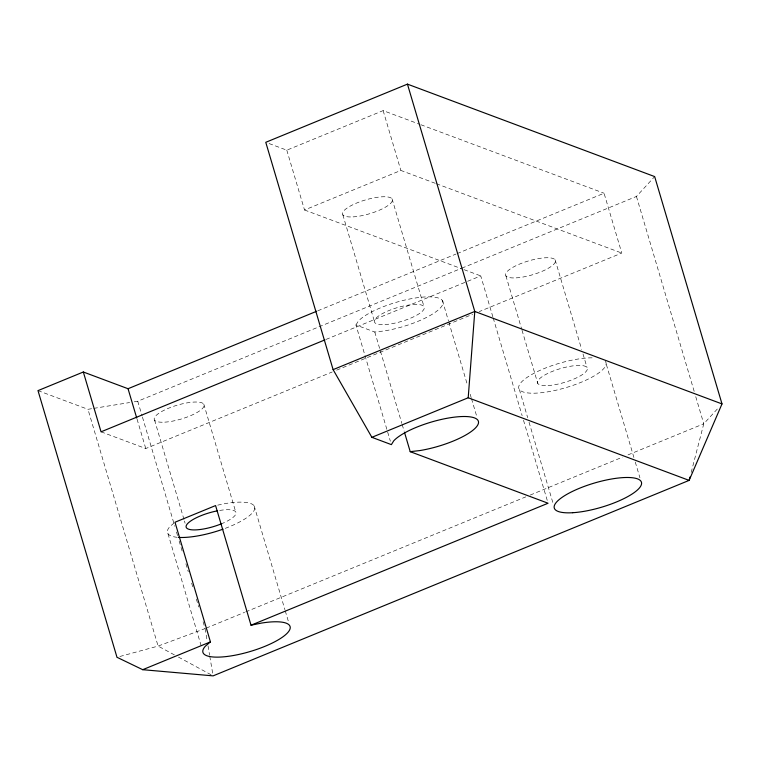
<?xml version="1.0" encoding="UTF-8"?>
<svg xmlns="http://www.w3.org/2000/svg" width="760" height="760" viewBox="0 0 760 760"><rect width="100%" height="100%" fill="white"/><g stroke="black" fill="none" stroke-linecap="round" stroke-linejoin="round"><path stroke-width="0.57" stroke-dasharray="3.8 2.85" d="M691.172 472.463L703.779 423.785L718.038 408.234M355.937 324.976L358.292 321.185A45.457 12.606 -16.5 0 1 414.39 298.148A45.457 12.606 -16.5 0 1 440.42 307.885A45.457 12.606 -16.5 0 1 384.322 330.923L374.775 332.025L355.937 324.976L390.374 441.237M461.785 268.175L636.443 196.45L654.664 176.586M174.163 522.947L170.002 526.461A45.457 12.606 -16.5 0 0 177.517 537.32M269.087 143.545L286.805 150.176L383.144 110.618L419.776 124.317M286.805 150.176L304.532 209.998L400.862 170.439L435.28 183.312M317.794 310.802L456 254.049M457.092 253.593L604.067 193.239L621.784 253.061L479.199 311.619M134.282 401.812L137.75 401.242L317.898 327.265M318.991 326.819L460.693 268.631M326.012 339.445L466.478 281.76M467.571 281.314L480.738 275.899L492.86 316.825M101.052 431.822L145.768 448.542L332.224 371.972M336.613 370.167L472.615 314.317M206.188 628.121L244.634 612.332M245.727 611.885L525.834 496.859M530.223 495.054L622.497 457.159M627.988 454.908L703.779 423.785L695.694 396.501M203.072 621.756L205.086 628.577L158.099 646.076L116.983 657.276M217.683 505.144L226.1 503.424A45.457 12.606 -16.5 0 1 254.79 508.24A45.457 12.606 -16.5 0 1 224.143 528.76M38 390.621L87.97 409.308L92.596 408.557M93.755 408.367L129.647 402.553M420.888 124.735L604.067 193.239M436.392 183.72L621.784 253.061M304.532 209.998L463.011 269.268M464.113 269.686L480.738 275.899M174.401 654.901L158.099 646.076L87.97 409.308M178.476 657.106L211.071 674.766M636.443 196.45L694.355 391.96M633.916 457.51L605.501 361.57A45.457 12.606 -16.5 0 1 555.683 390.298A45.457 12.606 -16.5 0 1 523.668 379.971A45.457 12.606 -16.5 0 1 594.073 357.884M635.255 462.023L639.939 477.831M555.142 259.873L581.666 349.41M583.005 353.951L587.033 367.545M505.903 275.813L521.683 329.089M522.015 330.22L537.804 383.496M519.336 389.471L527.697 417.696M529.036 422.209L553.109 503.481M493.192 317.955L522.149 415.71M523.497 420.251L547.741 502.094M442.434 300.58L448.457 320.901M448.789 322.031L467.514 385.244M470.193 394.269L471.19 397.66M471.523 398.781L476.881 416.841M383.144 110.618L400.862 170.439M392.074 198.882L423.976 306.565M342.845 214.833L374.737 322.515M374.775 332.025L401.859 423.453M402.192 424.584L404.197 431.347M254.153 505.856L284.915 609.7M285.247 610.831L288.591 622.117M203.794 404.149L235.685 511.831M154.555 420.099L184.1 519.85M184.433 520.98L185.107 523.25M137.75 401.242L142.13 416.024M142.462 417.154L174.791 526.271M176.472 531.962L177.821 536.503M179.16 541.053L182.533 552.415M185.896 563.787L188.252 571.739M191.625 583.11L192.964 587.651M196.336 599.022L198.692 606.974M137.075 419.197L145.768 448.542M167.989 533.758L201.751 647.767M205.086 628.577L207.243 641.26M208.022 645.876L209.589 655.111M209.779 656.26L212.905 674.718M219.659 510.444A25.973 7.201 -16.5 0 1 236.037 512.715A25.973 7.201 -16.5 0 1 221.587 523.744M516.154 277.875A25.973 7.201 -16.5 0 0 555.408 261.744A25.973 7.201 -16.5 0 0 520.001 263.91A25.973 7.201 -16.5 0 0 516.154 277.875M353.087 216.885A25.973 7.201 -16.5 0 0 392.35 200.763A25.973 7.201 -16.5 0 0 356.944 202.92A25.973 7.201 -16.5 0 0 353.087 216.885M164.796 422.151A25.973 7.201 -16.5 0 0 204.06 406.03A25.973 7.201 -16.5 0 0 168.653 408.187A25.973 7.201 -16.5 0 0 164.796 422.151M548.045 385.548A25.973 7.201 -16.5 0 0 587.309 369.426A25.973 7.201 -16.5 0 0 551.903 371.592A25.973 7.201 -16.5 0 0 548.045 385.548M384.987 324.567A25.973 7.201 -16.5 0 0 424.251 308.446A25.973 7.201 -16.5 0 0 388.835 310.602A25.973 7.201 -16.5 0 0 384.987 324.567"/><path stroke-width="1.14" d="M371.868 437.323L468.207 397.765L474.781 311.457L407.445 84.132L265.772 142.31L333.108 369.635L371.868 437.323L391.381 444.628L393.727 440.838A45.457 12.606 -16.5 0 1 449.825 417.8A45.457 12.606 -16.5 0 1 475.865 427.538A45.457 12.606 -16.5 0 1 419.767 450.575L410.21 451.668L404.529 432.478M690.004 476.995L689.12 480.387L213.104 675.868L142.728 669.693L116.983 657.276L38 390.621L83.334 372.001L128.041 388.721L316.702 311.248M407.445 84.132L654.664 176.586L722 403.921L689.12 480.387L468.207 397.765M210.434 641.886L205.438 646.105A45.457 12.606 -16.5 0 0 231.477 655.842A45.457 12.606 -16.5 0 0 287.574 632.804A45.457 12.606 -16.5 0 0 261.544 623.067L251.019 625.214L215.583 505.571L175 522.244L210.434 641.886L142.728 669.693M324.919 339.891L101.052 431.822L83.334 372.001M333.108 369.635L474.781 311.457L722 403.921M251.019 625.214L548.074 503.234L410.21 451.668M128.041 388.721L136.743 418.066M221.587 523.744A25.973 7.201 -16.5 0 1 186.171 527.212A25.973 7.201 -16.5 0 1 217.588 510.806M223.041 529.159A45.457 12.606 -16.5 0 1 178.448 537.396M572.707 512.715A45.457 12.606 -16.5 0 0 641.421 484.5A45.457 12.606 -16.5 0 0 579.452 488.281A45.457 12.606 -16.5 0 0 572.707 512.715"/></g></svg>
